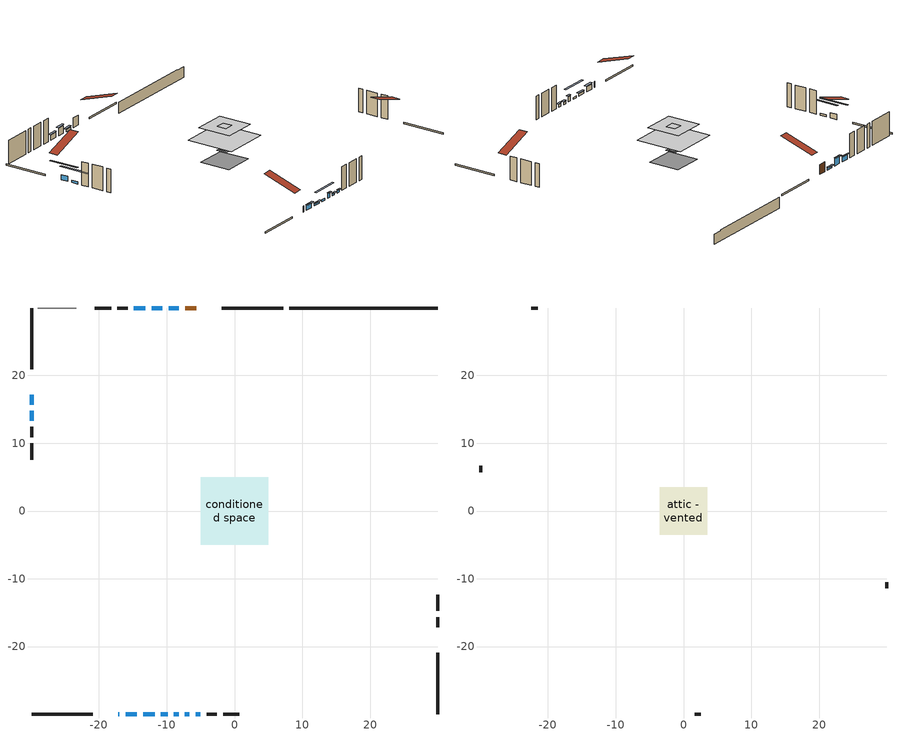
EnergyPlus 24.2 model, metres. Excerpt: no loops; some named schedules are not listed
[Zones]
conditioned space
 floor outside (Floor1 construction): -0.67,-0.67 -0.67,0.67 0.67,0.67 0.67,-0.67 z0.13
 floor outside (Floor2 construction): -1.05,-1.05 -1.05,1.05 1.05,1.05 1.05,-1.05 z0.13
 floor adiabatic (AdiabaticFloorConstruction): -4.97,-4.97 -4.97,4.97 4.97,4.97 4.97,-4.97 z2.57
 floor foundation (Slab1 construction): -3.29,-3.29 -3.29,3.29 3.29,3.29 3.29,-3.29 z-2.16
 wall outside (RimJoist1 construction): 7.17,29.95 -1.9,29.95 / -29.95,-29.95 -20.88,-29.95 / -29.95,29.95 -29.95,20.88 / 29.95,-29.95 29.95,-20.88 z0.13:0.43
 wall outside (AdiabaticWallConstruction 1): -5.63,29.95 -7.26,29.95 z0.13:2.16
 wall outside (AdiabaticWallConstruction): -17.15,-29.95 -17,-29.95 z0.13:1.35; -8.19,29.95 -9.72,29.95 / -13.47,-29.95 -11.79,-29.95 / -29.95,14.78 -29.95,13.33 z0.13:0.56; -16.07,-29.95 -14.39,-29.95 / -8.95,-29.95 -8.26,-29.95 / -13.17,29.95 -14.85,29.95 z0.13:1.15; -10.87,-29.95 -9.87,-29.95 z0.13:0.49; -10.64,29.95 -12.24,29.95 z0.13:1.71; -7.33,-29.95 -6.64,-29.95 z0.13:0.57; -5.72,-29.95 -5.03,-29.95 z0.13:0.69; -29.95,17.15 -29.95,15.7 z0.13:1.17
 wall outside (Wall1 construction): -15.78,29.95 -17.27,29.95 / -4.1,-29.95 -2.61,-29.95 / -29.95,12.4 -29.95,10.9 / 29.95,-17.15 29.95,-15.66 z0.13:5.01
 wall outside (Wall2 construction): -18.2,29.95 -20.61,29.95 / -1.68,-29.95 0.73,-29.95 / -29.95,9.97 -29.95,7.57 / 29.95,-14.73 29.95,-12.32 z0.13:5.01
 wall foundation (FoundationWall1 construction): 8.1,29.95,-2.16 8.1,29.95,0.13 27.76,29.95,0.13 27.76,29.95,-0.03 29.95,29.95,-0.03 29.95,29.95,-2.16
 wall adiabatic (Wall5 construction): -23.36,29.95 -29.02,29.95 z0.13:5.01
 window (WindowConstruction 10): -17.15,-29.95 -17,-29.95 z0.13:1.35
 window (WindowConstruction 7): -8.19,29.95 -9.72,29.95 z0.13:0.56
 window (WindowConstruction 8): -16.07,-29.95 -14.4,-29.95 z0.13:1.14
 window (WindowConstruction 9): -13.47,-29.95 -11.79,-29.95 z0.13:0.56
 window (WindowConstruction 11): -10.86,-29.95 -9.87,-29.95 z0.13:0.49
 window (WindowConstruction): -10.64,29.95 -12.24,29.95 z0.13:1.71
 window (WindowConstruction 1): -8.94,-29.95 -8.26,-29.95 z0.13:1.14
 window (WindowConstruction 2): -7.33,-29.95 -6.65,-29.95 z0.13:0.56
 window (WindowConstruction 3): -5.72,-29.95 -5.03,-29.95 z0.13:0.69
 window (WindowConstruction 4): -29.95,17.15 -29.95,15.7 z0.13:1.17
 window (WindowConstruction 5): -29.95,14.77 -29.95,13.33 z0.13:0.56
 window (WindowConstruction 6): -13.17,29.95 -14.85,29.95 z0.13:1.14
 door (Door): -5.63,29.95 -7.26,29.95 z0.13:2.16
 ceiling adiabatic (AdiabaticFloorConstruction): 4.97,-4.97 4.97,4.97 -4.97,4.97 -4.97,-4.97 z2.57
attic - vented
 floor to conditioned space (Floor3 construction Reversed): -1.01,-1.01 -1.01,1.01 1.01,1.01 1.01,-1.01 z5.01
 floor to conditioned space (Floor4 construction Reversed): -3.5,-3.5 -3.5,3.5 3.5,3.5 3.5,-3.5 z5.01
 wall outside (Wall3 construction): -21.54,29.95 -22.43,29.95 / 1.66,-29.95 2.55,-29.95 / -29.95,6.64 -29.95,5.75 / 29.95,-11.39 29.95,-10.5 z0.13:5.01
 roof outside (Roof1 construction): -4.7,29.95,5.01 -4.7,22.86,7.37 -2.83,22.86,7.37 -2.83,29.95,5.01; -18.08,-29.95,5.01 -18.08,-22.86,7.37 -19.95,-22.86,7.37 -19.95,-29.95,5.01; -29.95,18.08,5.01 -22.86,18.08,7.37 -22.86,19.95,7.37 -29.95,19.95,5.01; 29.95,-18.08,5.01 22.86,-18.08,7.37 22.86,-19.95,7.37 29.95,-19.95,5.01
shading: -9.89,29.95 -8.01,29.95 -8.01,30.36 -9.89,30.36 z0.74; -14.22,-29.95 -16.25,-29.95 -16.25,-30.36 -14.22,-30.36 z1.32; -11.61,-29.95 -13.65,-29.95 -13.65,-30.36 -11.61,-30.36 z0.74; -7.43,-29.95 -13.3,-29.95 -13.3,-30.36 -7.43,-30.36 z2.93; -12.42,29.95 -10.46,29.95 -10.46,30.36 -12.42,30.36 z1.89; -8.08,-29.95 -9.12,-29.95 -9.12,-30.36 -8.08,-30.36 z1.32; -6.47,-29.95 -7.51,-29.95 -7.51,-30.36 -6.47,-30.36 z0.74; -4.85,-29.95 -5.9,-29.95 -5.9,-30.36 -4.85,-30.36 z0.87; -29.95,13.26 -29.95,19.59 -30.36,19.59 -30.36,13.26 z3.61; -29.95,10.89 -29.95,17.22 -30.36,17.22 -30.36,10.89 z3; -15.03,29.95 -12.99,29.95 -12.99,30.36 -15.03,30.36 z1.32
[Building]
Building 1: Terrain=Suburbs
[Site:Location]
Calgary Intl AP_AB: Latitude {deg}=51.11; Longitude {deg}=-114.02; Time Zone {hr}=-7; Elevation {m}=1084; Keep Site Location Information=Yes
[Site:GroundTemperature:Shallow]
0.326196, -1.55603, -1.70677, -0.813554, 2.7722, 6.34125, 9.43543, 11.3955, 11.562, 9.96783, 6.95256, 3.49299
[Site:WaterMainsTemperature]
Calculation Method=Schedule; Temperature Schedule=mains temperature schedule
[Material] Roughness=Rough; Thermal Absorptance=0.9
Name | Thickness {m} | Conductivity {W/m-K} | Density {kg/m3} | Specific Heat {J/kg-K} | Solar Absorptance | Visible Absorptance
asphalt or fiberglass shingles | 0.00635 | 0.162714 | 1121.4 | 1465.45 | 0.4 | 0.4
ceiling loosefill ins | 0.169333 | 0.0480833 | 16.02 | 1046.75 | 0.7 | 0.7
ceiling stud and cavity | 0.1397 | 0.148571 | 65.682 | 1177.47 | 0.7 | 0.7
ceiling stud and cavity 1 | 0.1397 | 0.134698 | 65.682 | 1177.47 | 0.7 | 0.7
concrete 4.0 in. | 0.1016 | 1.803125 | 2242.8 | 837.4 | 0.7 | 0.7
concrete 8.0 in. | 0.2032 | 1.803125 | 2242.8 | 837.4 | 0.7 | 0.7
door material | 0.04445 | 0.053851 | 512.64 | 1214.23 | 0.7 | 0.7
exterior vertical ins | 0.00258813 | 0.029427 | 32.04 | 1214.23 | 0.7 | 0.7
floor covering | 0.0127 | 0.0433444 | 54.468 | 1339.84 | 0.6 | 0.6
floor rigid ins | 0.103632 | 0.029427 | 32.04 | 1214.23 | 0.7 | 0.7
floor rigid ins 1; wall rigid ins | 0.512978 | 0.029427 | 32.04 | 1214.23 | 0.7 | 0.7
floor stud and cavity | 0.1397 | 0.14824 | 92.3553 | 1139.71 | 0.7 | 0.7
floor stud and cavity 1 | 0.1397 | 0.144198 | 92.3553 | 1139.71 | 0.7 | 0.7
floor stud and cavity 2 | 0.1397 | 1.75129 | 37.0049 | 1207.88 | 0.7 | 0.7
furniture material conditioned space 1 | 0.1524 | 0.115458 | 640.8 | 1214.23 | 0.6 | 0.6
gypsum board | 0.0127 | 0.160291 | 801 | 837.4 | 0.6 | 0.6
gypsum board 1 | 0.0127 | 0.160291 | 801 | 837.4 | 0.7 | 0.7
osb sheathing 0.5 in. | 0.0127 | 0.115458 | 512.64 | 1214.23 | 0.7 | 0.7
osb sheathing 0.5 in. 1 | 0.0127 | 0.115458 | 512.64 | 1214.23 | 0.4 | 0.4
osb sheathing 0.75 in. | 0.01905 | 0.115458 | 512.64 | 1214.23 | 0.7 | 0.7
osb sheathing 2.0 in. | 0.0508 | 0.115458 | 512.64 | 1214.23 | 0.7 | 0.7
rim joist rigid ins | 0.051816 | 0.029427 | 32.04 | 1214.23 | 0.7 | 0.7
rim joist stud and cavity | 0.0508 | 0.172157 | 125.044 | 1163.47 | 0.6 | 0.6
wall stud and cavity | 0.1397 | 0.0941144 | 139.0536 | 1170.24 | 0.7 | 0.7
wall stud and cavity 1 | 0.1397 | 0.0931203 | 139.0536 | 1170.24 | 0.7 | 0.7
wall stud and cavity 2 | 0.0889 | 6.9971 | 50.32683 | 1063.81 | 0.6 | 0.6
wall stud and cavity 3 | 0.1397 | 0.0839964 | 139.0536 | 1170.24 | 0.7 | 0.7
wall stud and cavity 4 | 0.0889 | 0.380278 | 52.3479 | 1209.89 | 0.7 | 0.7
wall stud and cavity 5 | 0.0889 | 0.391764 | 83.0341 | 1211.67 | 0.7 | 0.7
wood siding | 0.0254 | 0.102417 | 544.68 | 1172.36 | 0.4 | 0.4
wood siding 1 | 0.00254 | 0.102417 | 544.68 | 1172.36 | 0.4 | 0.4
wood siding 2; wood siding 3; wood siding 4 | 0.0254 | 0.102417 | 544.68 | 1172.36 | 0.7 | 0.7
[WindowMaterial:SimpleGlazingSystem]
Name | U-Factor {W/m2-K} | Solar Heat Gain Coefficient
WindowMaterial | 1.86125 | 0.64
WindowMaterial 1 | 1.947554 | 0.58
WindowMaterial 10 | 2.291073 | 0.35
WindowMaterial 2 | 2.29845 | 0.35
WindowMaterial 3 | 2.257005 | 0.38
WindowMaterial 4 | 1.890774 | 0.62
WindowMaterial 5 | 2.19966 | 0.42
WindowMaterial 6 | 1.92882 | 0.59
WindowMaterial 7 | 2.279717 | 0.36
WindowMaterial 8 | 2.26439 | 0.37
WindowMaterial 9 | 3.13482 | 0.43
[Construction]
AdiabaticFloorConstruction: floor stud and cavity 2, floor rigid ins 1, osb sheathing 0.75 in., floor covering
AdiabaticWallConstruction: wood siding 3, wall rigid ins, wall stud and cavity 4, gypsum board
AdiabaticWallConstruction 1: wood siding 4, wall rigid ins, wall stud and cavity 4, gypsum board
Door: door material
Floor1 construction: floor stud and cavity, floor rigid ins, osb sheathing 0.75 in., floor covering
Floor2 construction: floor stud and cavity 1, floor rigid ins, osb sheathing 0.75 in., floor covering
Floor3 construction Reversed: gypsum board, ceiling stud and cavity, ceiling loosefill ins
Floor4 construction Reversed: gypsum board, ceiling stud and cavity 1, ceiling loosefill ins
FoundationWall1 construction: concrete 8.0 in., gypsum board 1
furniture construction conditioned space 1: furniture material conditioned space 1
PartitionWallConstruction: gypsum board, wall stud and cavity 5, gypsum board
RimJoist1 construction: wood siding 2, rim joist rigid ins, osb sheathing 2.0 in., rim joist stud and cavity
Roof1 construction: asphalt or fiberglass shingles
Slab1 construction: concrete 4.0 in.
Wall1 construction: wood siding, osb sheathing 0.5 in., wall stud and cavity, gypsum board
Wall2 construction: wood siding, osb sheathing 0.5 in., wall stud and cavity 1, gypsum board
Wall3 construction: wood siding 1, wall stud and cavity 2
Wall5 construction: osb sheathing 0.5 in. 1, wall stud and cavity 3, gypsum board
WindowConstruction: WindowMaterial
WindowConstruction 1: WindowMaterial 1
WindowConstruction 10: WindowMaterial 9
WindowConstruction 11: WindowMaterial 10
WindowConstruction 2: WindowMaterial 2
WindowConstruction 3: WindowMaterial 3
WindowConstruction 4: WindowMaterial 4
WindowConstruction 5: WindowMaterial 5
WindowConstruction 6; WindowConstruction 8: WindowMaterial 6
WindowConstruction 7: WindowMaterial 7
WindowConstruction 9: WindowMaterial 8
[Zone] Multiplier=1; Part of Total Floor Area=Yes
Name | Volume {m3}
attic - vented | 20.3646
conditioned space | 366.4
[Space]
Name | Zone | Volume {m3}
attic - vented 1 | attic - vented | 20.3646
conditioned space 1 | conditioned space | 366.4
[ZoneInfiltration:EffectiveLeakageArea]
infil attic - vented 1: Zone or Space=attic - vented 1; Schedule=Always On Discrete; Effective Air Leakage Area {cm2}=1818.86; Stack Coefficient=0.000503563; Wind Coefficient=1.51617e-05
[ZoneMixing]
whole house fan mix: Zone or Space=attic - vented; Schedule=Always On Continuous; Design Flow Rate Calculation Method=Flow/Zone; Design Flow Rate {m3/s}=0; Source Zone or Space=conditioned space
[SurfaceProperty:ExposedFoundationPerimeter]
Slab1: Exposed Perimeter Calculation Method=TotalExposedPerimeter; Total Exposed Perimeter {m}=21.854
[InternalMass] Zone or ZoneList=conditioned space; Space or SpaceList=conditioned space 1
Name | Construction | Surface Area {m2}
furniture mass conditioned space 1 | furniture construction conditioned space 1 | 59.2161
partition wall mass | PartitionWallConstruction | 148.04
[Lights]
interior lighting: Zone or ZoneList or Space or SpaceList=conditioned space 1; Schedule=interior lighting schedule; Design Level Calculation Method=LightingLevel; Lighting Level {W}=343.2; Return Air Fraction=0; Fraction Radiant=0.6; Fraction Visible=0.2; Fraction Replaceable=1
[People]
occupants: Zone or ZoneList or Space or SpaceList=conditioned space 1; Number of People Schedule=occupants schedule; Number of People Calculation Method=People; Number of People=3; Fraction Radiant=0.314171; Sensible Heat Fraction=0.56303; Activity Level Schedule=occupants activity schedule; Carbon Dioxide Generation Rate {m3/s-W}=0; Enable ASHRAE 55 Comfort Warnings=No; Mean Radiant Temperature Calculation Type=EnclosureAveraged
[ElectricEquipment] Zone or ZoneList or Space or SpaceList=conditioned space 1; Design Level Calculation Method=EquipmentLevel
Name | Schedule | Design Level {W} | Fraction Latent | Fraction Radiant | Fraction Lost
clothes dryer | clothes dryer schedule | 140.772 | 0.015 | 0.081 | 0.85
clothes washer | clothes washer schedule | 32.1985 | 0.03 | 0.162 | 0.7
cooking range | cooking range schedule | 208.969 | 0.08 | 0.432 | 0.2
dishwasher | dishwasher schedule | 66.8632 | 0.3 | 0.18 | 0.4
fridge | fridge schedule | 72.9452 | 0 | 0.6 | 0
mech vent house fan | mech vent house fan schedule | 0 | 0 | 0 | 1
mech vent house fan cfis | mech vent house fan cfis schedule | 0 | 0 | 0 | 0
misc plug loads | misc plug loads schedule | 494.7 | 0.045 | 0.513 | 0.1
whole house fan | Always On Discrete | 0 | 0 | 0 | 1
[OtherEquipment] Zone or ZoneList or Space or SpaceList=conditioned space 1; Design Level Calculation Method=EquipmentLevel
Name | Fuel Type | Schedule | Design Level {W} | Fraction Latent | Fraction Radiant | Fraction Lost
clothes dryer 1 | Electricity | clothes dryer schedule | 0 | 0.015 | 0.081 | 0.85
cooking range 1 | Electricity | cooking range schedule | 0 | 0.08 | 0.432 | 0.2
general water use latent | None | general water use schedule | 59.3978 | 1 | 0 | 0
general water use sensible | None | general water use schedule | -58.539 | 0 | 0.6 | 0
mech vent house fan latent load | None | Always On Discrete | 0 | 1 | 0 | 0
mech vent house fan sensible load | None | Always On Discrete | 0 | 0 | 0 | 0
water heater energy adjustment1 | NaturalGas | Always On Discrete | 0.01 | 0 | 0 | 1
[ZoneInfiltration:DesignFlowRate] Zone or ZoneList or Space or SpaceList=conditioned space 1; Schedule=Always On Discrete; Design Flow Rate Calculation Method=Flow/Zone; Design Flow Rate {m3/s}=0
infil flow; natural vent flow; whole house fan flow
[Foundation:Kiva]
Foundation Kiva 1: Initial Indoor Air Temperature {C}=18; Wall Height Above Grade {m}=0.129997; Wall Depth Below Slab {m}=0.2032; Custom Block Material Name 1=exterior vertical ins; Custom Block Depth 1 {m}=2.28999; Custom Block X Position 1 {m}=0.2159; Custom Block Z Position 1 {m}=0
[Foundation:Kiva:Settings]
Soil Conductivity {W/m-K}=0.849921; Soil Density {kg/m3}=1842.3; Soil Specific Heat {J/kg-K}=418.7; Ground Solar Absorptivity=0.9; Ground Thermal Absorptivity=0.9; Ground Surface Roughness {m}=0.03; Far-Field Width {m}=40; Deep-Ground Boundary Condition=ZeroFlux; Deep-Ground Depth {m}=40; Minimum Cell Dimension {m}=0.2; Maximum Cell Growth Coefficient=3; Simulation Timestep=Timestep
[Exterior:Lights]
exterior lighting: Schedule=exterior lighting schedule; Design Level {W}=75.6
[Schedule:Constant]
Name | Hourly Value
Always On Continuous; mech vent house fan schedule; mech vent house fan cfis schedule; Always On Discrete | 1
occupants activity schedule | 117.228
fridge schedule | 0
[Schedule:Week:Daily]
interior lighting schedule Week Rule - Jan1-Jan27: interior lighting schedule day, interior lighting schedule day, interior lighting schedule day, interior lighting schedule day, interior lighting schedule day, interior lighting schedule day, interior lighting schedule day, interior lighting schedule default day, interior lighting schedule default day, interior lighting schedule default day, interior lighting schedule default day, interior lighting schedule default day
interior lighting schedule Week Rule - Jan28-Feb3: interior lighting schedule day, interior lighting schedule day, interior lighting schedule day, interior lighting schedule day, interior lighting schedule day 1, interior lighting schedule day 1, interior lighting schedule day 1, interior lighting schedule default day, interior lighting schedule default day, interior lighting schedule default day, interior lighting schedule default day, interior lighting schedule default day
interior lighting schedule Week Rule - Feb4-Feb24: interior lighting schedule day 1, interior lighting schedule day 1, interior lighting schedule day 1, interior lighting schedule day 1, interior lighting schedule day 1, interior lighting schedule day 1, interior lighting schedule day 1, interior lighting schedule default day, interior lighting schedule default day, interior lighting schedule default day, interior lighting schedule default day, interior lighting schedule default day
interior lighting schedule Week Rule - Feb25-Mar3: interior lighting schedule day 1, interior lighting schedule day 1, interior lighting schedule day 1, interior lighting schedule day 1, interior lighting schedule day 2, interior lighting schedule day 2, interior lighting schedule day 2, interior lighting schedule default day, interior lighting schedule default day, interior lighting schedule default day, interior lighting schedule default day, interior lighting schedule default day
interior lighting schedule Week Rule - Mar4-Mar31: interior lighting schedule day 2, interior lighting schedule day 2, interior lighting schedule day 2, interior lighting schedule day 2, interior lighting schedule day 2, interior lighting schedule day 2, interior lighting schedule day 2, interior lighting schedule default day, interior lighting schedule default day, interior lighting schedule default day, interior lighting schedule default day, interior lighting schedule default day
interior lighting schedule Week Rule - Apr1-Apr28: interior lighting schedule day 3, interior lighting schedule day 3, interior lighting schedule day 3, interior lighting schedule day 3, interior lighting schedule day 3, interior lighting schedule day 3, interior lighting schedule day 3, interior lighting schedule default day, interior lighting schedule default day, interior lighting schedule default day, interior lighting schedule default day, interior lighting schedule default day
interior lighting schedule Week Rule - Apr29-May5: interior lighting schedule day 3, interior lighting schedule day 3, interior lighting schedule day 4, interior lighting schedule day 4, interior lighting schedule day 4, interior lighting schedule day 4, interior lighting schedule day 4, interior lighting schedule default day, interior lighting schedule default day, interior lighting schedule default day, interior lighting schedule default day, interior lighting schedule default day
interior lighting schedule Week Rule - May6-May26: interior lighting schedule day 4, interior lighting schedule day 4, interior lighting schedule day 4, interior lighting schedule day 4, interior lighting schedule day 4, interior lighting schedule day 4, interior lighting schedule day 4, interior lighting schedule default day, interior lighting schedule default day, interior lighting schedule default day, interior lighting schedule default day, interior lighting schedule default day
interior lighting schedule Week Rule - May27-Jun2: interior lighting schedule day 4, interior lighting schedule day 4, interior lighting schedule day 4, interior lighting schedule day 4, interior lighting schedule day 4, interior lighting schedule day 5, interior lighting schedule day 5, interior lighting schedule default day, interior lighting schedule default day, interior lighting schedule default day, interior lighting schedule default day, interior lighting schedule default day
interior lighting schedule Week Rule - Jun3-Jun30: interior lighting schedule day 5, interior lighting schedule day 5, interior lighting schedule day 5, interior lighting schedule day 5, interior lighting schedule day 5, interior lighting schedule day 5, interior lighting schedule day 5, interior lighting schedule default day, interior lighting schedule default day, interior lighting schedule default day, interior lighting schedule default day, interior lighting schedule default day
interior lighting schedule Week Rule - Jul1-Jul28: interior lighting schedule day 6, interior lighting schedule day 6, interior lighting schedule day 6, interior lighting schedule day 6, interior lighting schedule day 6, interior lighting schedule day 6, interior lighting schedule day 6, interior lighting schedule default day, interior lighting schedule default day, interior lighting schedule default day, interior lighting schedule default day, interior lighting schedule default day
interior lighting schedule Week Rule - Jul29-Aug4: interior lighting schedule day 6, interior lighting schedule day 6, interior lighting schedule day 6, interior lighting schedule day 7, interior lighting schedule day 7, interior lighting schedule day 7, interior lighting schedule day 7, interior lighting schedule default day, interior lighting schedule default day, interior lighting schedule default day, interior lighting schedule default day, interior lighting schedule default day
interior lighting schedule Week Rule - Aug5-Aug25: interior lighting schedule day 7, interior lighting schedule day 7, interior lighting schedule day 7, interior lighting schedule day 7, interior lighting schedule day 7, interior lighting schedule day 7, interior lighting schedule day 7, interior lighting schedule default day, interior lighting schedule default day, interior lighting schedule default day, interior lighting schedule default day, interior lighting schedule default day
interior lighting schedule Week Rule - Aug26-Sep1: interior lighting schedule day 7, interior lighting schedule day 7, interior lighting schedule day 7, interior lighting schedule day 7, interior lighting schedule day 7, interior lighting schedule day 7, interior lighting schedule day 8, interior lighting schedule default day, interior lighting schedule default day, interior lighting schedule default day, interior lighting schedule default day, interior lighting schedule default day
interior lighting schedule Week Rule - Sep2-Sep29: interior lighting schedule day 8, interior lighting schedule day 8, interior lighting schedule day 8, interior lighting schedule day 8, interior lighting schedule day 8, interior lighting schedule day 8, interior lighting schedule day 8, interior lighting schedule default day, interior lighting schedule default day, interior lighting schedule default day, interior lighting schedule default day, interior lighting schedule default day
interior lighting schedule Week Rule - Sep30-Oct6: interior lighting schedule day 8, interior lighting schedule day 9, interior lighting schedule day 9, interior lighting schedule day 9, interior lighting schedule day 9, interior lighting schedule day 9, interior lighting schedule day 9, interior lighting schedule default day, interior lighting schedule default day, interior lighting schedule default day, interior lighting schedule default day, interior lighting schedule default day
interior lighting schedule Week Rule - Oct7-Oct27: interior lighting schedule day 9, interior lighting schedule day 9, interior lighting schedule day 9, interior lighting schedule day 9, interior lighting schedule day 9, interior lighting schedule day 9, interior lighting schedule day 9, interior lighting schedule default day, interior lighting schedule default day, interior lighting schedule default day, interior lighting schedule default day, interior lighting schedule default day
interior lighting schedule Week Rule - Oct28-Nov3: interior lighting schedule day 9, interior lighting schedule day 9, interior lighting schedule day 9, interior lighting schedule day 9, interior lighting schedule day 10, interior lighting schedule day 10, interior lighting schedule day 10, interior lighting schedule default day, interior lighting schedule default day, interior lighting schedule default day, interior lighting schedule default day, interior lighting schedule default day
interior lighting schedule Week Rule - Nov4-Nov24: interior lighting schedule day 10, interior lighting schedule day 10, interior lighting schedule day 10, interior lighting schedule day 10, interior lighting schedule day 10, interior lighting schedule day 10, interior lighting schedule day 10, interior lighting schedule default day, interior lighting schedule default day, interior lighting schedule default day, interior lighting schedule default day, interior lighting schedule default day
interior lighting schedule Week Rule - Nov25-Dec1: interior lighting schedule day 10, interior lighting schedule day 10, interior lighting schedule day 10, interior lighting schedule day 10, interior lighting schedule day 10, interior lighting schedule day 10, interior lighting schedule day 11, interior lighting schedule default day, interior lighting schedule default day, interior lighting schedule default day, interior lighting schedule default day, interior lighting schedule default day
interior lighting schedule Week Rule - Dec2-Dec31: interior lighting schedule day 11, interior lighting schedule day 11, interior lighting schedule day 11, interior lighting schedule day 11, interior lighting schedule day 11, interior lighting schedule day 11, interior lighting schedule day 11, interior lighting schedule default day, interior lighting schedule default day, interior lighting schedule default day, interior lighting schedule default day, interior lighting schedule default day
occupants schedule Week Rule - Jan1-Dec31: occupants schedule day, occupants schedule day, occupants schedule day, occupants schedule day, occupants schedule day, occupants schedule day, occupants schedule day, occupants schedule default day, occupants schedule default day, occupants schedule default day, occupants schedule default day, occupants schedule default day
clothes dryer schedule Week Rule - Jan1-Dec31: clothes dryer schedule day, clothes dryer schedule day, clothes dryer schedule day, clothes dryer schedule day, clothes dryer schedule day, clothes dryer schedule day, clothes dryer schedule day, clothes dryer schedule default day, clothes dryer schedule default day, clothes dryer schedule default day, clothes dryer schedule default day, clothes dryer schedule default day
clothes washer schedule Week Rule - Jan1-Dec31: clothes washer schedule day, clothes washer schedule day, clothes washer schedule day, clothes washer schedule day, clothes washer schedule day, clothes washer schedule day, clothes washer schedule day, clothes washer schedule default day, clothes washer schedule default day, clothes washer schedule default day, clothes washer schedule default day, clothes washer schedule default day
cooking range schedule Week Rule - Jan1-Dec31: cooking range schedule day, cooking range schedule day, cooking range schedule day, cooking range schedule day, cooking range schedule day, cooking range schedule day, cooking range schedule day, cooking range schedule default day, cooking range schedule default day, cooking range schedule default day, cooking range schedule default day, cooking range schedule default day
dishwasher schedule Week Rule - Jan1-Dec31: dishwasher schedule day, dishwasher schedule day, dishwasher schedule day, dishwasher schedule day, dishwasher schedule day, dishwasher schedule day, dishwasher schedule day, dishwasher schedule default day, dishwasher schedule default day, dishwasher schedule default day, dishwasher schedule default day, dishwasher schedule default day
misc plug loads schedule Week Rule - Jan1-Dec31: misc plug loads schedule day, misc plug loads schedule day, misc plug loads schedule day, misc plug loads schedule day, misc plug loads schedule day, misc plug loads schedule day, misc plug loads schedule day, misc plug loads schedule default day, misc plug loads schedule default day, misc plug loads schedule default day, misc plug loads schedule default day, misc plug loads schedule default day
general water use schedule Week Rule - Jan1-Dec31: general water use schedule day, general water use schedule day, general water use schedule day, general water use schedule day, general water use schedule day, general water use schedule day, general water use schedule day, general water use schedule default day, general water use schedule default day, general water use schedule default day, general water use schedule default day, general water use schedule default day
exterior lighting schedule Week Rule - Jan1-Jan27: exterior lighting schedule day, exterior lighting schedule day, exterior lighting schedule day, exterior lighting schedule day, exterior lighting schedule day, exterior lighting schedule day, exterior lighting schedule day, exterior lighting schedule default day, exterior lighting schedule default day, exterior lighting schedule default day, exterior lighting schedule default day, exterior lighting schedule default day
exterior lighting schedule Week Rule - Jan28-Feb3: exterior lighting schedule day, exterior lighting schedule day, exterior lighting schedule day, exterior lighting schedule day, exterior lighting schedule day 1, exterior lighting schedule day 1, exterior lighting schedule day 1, exterior lighting schedule default day, exterior lighting schedule default day, exterior lighting schedule default day, exterior lighting schedule default day, exterior lighting schedule default day
exterior lighting schedule Week Rule - Feb4-Feb24: exterior lighting schedule day 1, exterior lighting schedule day 1, exterior lighting schedule day 1, exterior lighting schedule day 1, exterior lighting schedule day 1, exterior lighting schedule day 1, exterior lighting schedule day 1, exterior lighting schedule default day, exterior lighting schedule default day, exterior lighting schedule default day, exterior lighting schedule default day, exterior lighting schedule default day
exterior lighting schedule Week Rule - Feb25-Mar3: exterior lighting schedule day 1, exterior lighting schedule day 1, exterior lighting schedule day 1, exterior lighting schedule day 1, exterior lighting schedule day 2, exterior lighting schedule day 2, exterior lighting schedule day 2, exterior lighting schedule default day, exterior lighting schedule default day, exterior lighting schedule default day, exterior lighting schedule default day, exterior lighting schedule default day
exterior lighting schedule Week Rule - Mar4-Mar31: exterior lighting schedule day 2, exterior lighting schedule day 2, exterior lighting schedule day 2, exterior lighting schedule day 2, exterior lighting schedule day 2, exterior lighting schedule day 2, exterior lighting schedule day 2, exterior lighting schedule default day, exterior lighting schedule default day, exterior lighting schedule default day, exterior lighting schedule default day, exterior lighting schedule default day
exterior lighting schedule Week Rule - Apr1-Apr28: exterior lighting schedule day 3, exterior lighting schedule day 3, exterior lighting schedule day 3, exterior lighting schedule day 3, exterior lighting schedule day 3, exterior lighting schedule day 3, exterior lighting schedule day 3, exterior lighting schedule default day, exterior lighting schedule default day, exterior lighting schedule default day, exterior lighting schedule default day, exterior lighting schedule default day
exterior lighting schedule Week Rule - Apr29-May5: exterior lighting schedule day 3, exterior lighting schedule day 3, exterior lighting schedule day 4, exterior lighting schedule day 4, exterior lighting schedule day 4, exterior lighting schedule day 4, exterior lighting schedule day 4, exterior lighting schedule default day, exterior lighting schedule default day, exterior lighting schedule default day, exterior lighting schedule default day, exterior lighting schedule default day
exterior lighting schedule Week Rule - May6-May26: exterior lighting schedule day 4, exterior lighting schedule day 4, exterior lighting schedule day 4, exterior lighting schedule day 4, exterior lighting schedule day 4, exterior lighting schedule day 4, exterior lighting schedule day 4, exterior lighting schedule default day, exterior lighting schedule default day, exterior lighting schedule default day, exterior lighting schedule default day, exterior lighting schedule default day
exterior lighting schedule Week Rule - May27-Jun2: exterior lighting schedule day 4, exterior lighting schedule day 4, exterior lighting schedule day 4, exterior lighting schedule day 4, exterior lighting schedule day 4, exterior lighting schedule day 5, exterior lighting schedule day 5, exterior lighting schedule default day, exterior lighting schedule default day, exterior lighting schedule default day, exterior lighting schedule default day, exterior lighting schedule default day
exterior lighting schedule Week Rule - Jun3-Jun30: exterior lighting schedule day 5, exterior lighting schedule day 5, exterior lighting schedule day 5, exterior lighting schedule day 5, exterior lighting schedule day 5, exterior lighting schedule day 5, exterior lighting schedule day 5, exterior lighting schedule default day, exterior lighting schedule default day, exterior lighting schedule default day, exterior lighting schedule default day, exterior lighting schedule default day
exterior lighting schedule Week Rule - Jul1-Jul28: exterior lighting schedule day 6, exterior lighting schedule day 6, exterior lighting schedule day 6, exterior lighting schedule day 6, exterior lighting schedule day 6, exterior lighting schedule day 6, exterior lighting schedule day 6, exterior lighting schedule default day, exterior lighting schedule default day, exterior lighting schedule default day, exterior lighting schedule default day, exterior lighting schedule default day
exterior lighting schedule Week Rule - Jul29-Aug4: exterior lighting schedule day 6, exterior lighting schedule day 6, exterior lighting schedule day 6, exterior lighting schedule day 7, exterior lighting schedule day 7, exterior lighting schedule day 7, exterior lighting schedule day 7, exterior lighting schedule default day, exterior lighting schedule default day, exterior lighting schedule default day, exterior lighting schedule default day, exterior lighting schedule default day
exterior lighting schedule Week Rule - Aug5-Aug25: exterior lighting schedule day 7, exterior lighting schedule day 7, exterior lighting schedule day 7, exterior lighting schedule day 7, exterior lighting schedule day 7, exterior lighting schedule day 7, exterior lighting schedule day 7, exterior lighting schedule default day, exterior lighting schedule default day, exterior lighting schedule default day, exterior lighting schedule default day, exterior lighting schedule default day
exterior lighting schedule Week Rule - Aug26-Sep1: exterior lighting schedule day 7, exterior lighting schedule day 7, exterior lighting schedule day 7, exterior lighting schedule day 7, exterior lighting schedule day 7, exterior lighting schedule day 7, exterior lighting schedule day 8, exterior lighting schedule default day, exterior lighting schedule default day, exterior lighting schedule default day, exterior lighting schedule default day, exterior lighting schedule default day
exterior lighting schedule Week Rule - Sep2-Sep29: exterior lighting schedule day 8, exterior lighting schedule day 8, exterior lighting schedule day 8, exterior lighting schedule day 8, exterior lighting schedule day 8, exterior lighting schedule day 8, exterior lighting schedule day 8, exterior lighting schedule default day, exterior lighting schedule default day, exterior lighting schedule default day, exterior lighting schedule default day, exterior lighting schedule default day
exterior lighting schedule Week Rule - Sep30-Oct6: exterior lighting schedule day 8, exterior lighting schedule day 9, exterior lighting schedule day 9, exterior lighting schedule day 9, exterior lighting schedule day 9, exterior lighting schedule day 9, exterior lighting schedule day 9, exterior lighting schedule default day, exterior lighting schedule default day, exterior lighting schedule default day, exterior lighting schedule default day, exterior lighting schedule default day
[Schedule:Year]
interior lighting schedule: interior lighting schedule Week Rule - Jan1-Jan27, 1, 1, 1, 27, interior lighting schedule Week Rule - Jan28-Feb3, 1, 28, 2, 3, interior lighting schedule Week Rule - Feb4-Feb24, 2, 4, 2, 24, interior lighting schedule Week Rule - Feb25-Mar3, 2, 25, 3, 3, interior lighting schedule Week Rule - Mar4-Mar31, 3, 4, 3, 31, interior lighting schedule Week Rule - Apr1-Apr28, 4, 1, 4, 28, interior lighting schedule Week Rule - Apr29-May5, 4, 29, 5, 5, interior lighting schedule Week Rule - May6-May26, 5, 6, 5, 26, interior lighting schedule Week Rule - May27-Jun2, 5, 27, 6, 2, interior lighting schedule Week Rule - Jun3-Jun30, 6, 3, 6, 30, interior lighting schedule Week Rule - Jul1-Jul28, 7, 1, 7, 28, interior lighting schedule Week Rule - Jul29-Aug4, 7, 29, 8, 4, interior lighting schedule Week Rule - Aug5-Aug25, 8, 5, 8, 25, interior lighting schedule Week Rule - Aug26-Sep1, 8, 26, 9, 1, interior lighting schedule Week Rule - Sep2-Sep29, 9, 2, 9, 29, interior lighting schedule Week Rule - Sep30-Oct6, 9, 30, 10, 6, interior lighting schedule Week Rule - Oct7-Oct27, 10, 7, 10, 27, interior lighting schedule Week Rule - Oct28-Nov3, 10, 28, 11, 3, interior lighting schedule Week Rule - Nov4-Nov24, 11, 4, 11, 24, interior lighting schedule Week Rule - Nov25-Dec1, 11, 25, 12, 1, interior lighting schedule Week Rule - Dec2-Dec31, 12, 2, 12, 31
occupants schedule: occupants schedule Week Rule - Jan1-Dec31, 1, 1, 12, 31
clothes dryer schedule: clothes dryer schedule Week Rule - Jan1-Dec31, 1, 1, 12, 31
clothes washer schedule: clothes washer schedule Week Rule - Jan1-Dec31, 1, 1, 12, 31
cooking range schedule: cooking range schedule Week Rule - Jan1-Dec31, 1, 1, 12, 31
dishwasher schedule: dishwasher schedule Week Rule - Jan1-Dec31, 1, 1, 12, 31
misc plug loads schedule: misc plug loads schedule Week Rule - Jan1-Dec31, 1, 1, 12, 31
general water use schedule: general water use schedule Week Rule - Jan1-Dec31, 1, 1, 12, 31
exterior lighting schedule: exterior lighting schedule Week Rule - Jan1-Jan27, 1, 1, 1, 27, exterior lighting schedule Week Rule - Jan28-Feb3, 1, 28, 2, 3, exterior lighting schedule Week Rule - Feb4-Feb24, 2, 4, 2, 24, exterior lighting schedule Week Rule - Feb25-Mar3, 2, 25, 3, 3, exterior lighting schedule Week Rule - Mar4-Mar31, 3, 4, 3, 31, exterior lighting schedule Week Rule - Apr1-Apr28, 4, 1, 4, 28, exterior lighting schedule Week Rule - Apr29-May5, 4, 29, 5, 5, exterior lighting schedule Week Rule - May6-May26, 5, 6, 5, 26, exterior lighting schedule Week Rule - May27-Jun2, 5, 27, 6, 2, exterior lighting schedule Week Rule - Jun3-Jun30, 6, 3, 6, 30, exterior lighting schedule Week Rule - Jul1-Jul28, 7, 1, 7, 28, exterior lighting schedule Week Rule - Jul29-Aug4, 7, 29, 8, 4, exterior lighting schedule Week Rule - Aug5-Aug25, 8, 5, 8, 25, exterior lighting schedule Week Rule - Aug26-Sep1, 8, 26, 9, 1, exterior lighting schedule Week Rule - Sep2-Sep29, 9, 2, 9, 29, exterior lighting schedule Week Rule - Sep30-Oct6, 9, 30, 10, 6, exterior lighting schedule Week Rule - Oct7-Oct27, 10, 7, 10, 27, exterior lighting schedule Week Rule - Oct28-Nov3, 10, 28, 11, 3, exterior lighting schedule Week Rule - Nov4-Nov24, 11, 4, 11, 24, exterior lighting schedule Week Rule - Nov25-Dec1, 11, 25, 12, 1, exterior lighting schedule Week Rule - Dec2-Dec31, 12, 2, 12, 31
[Schedule:Compact]
mains temperature schedule: Through: 01/01, For: AllDays, Until: 24:00, 5.30611, Through: 01/02, For: AllDays, Until: 24:00, 5.24556, Through: 01/03, For: AllDays, Until: 24:00, 5.18611, Through: 01/04, For: AllDays, Until: 24:00, 5.12778, Through: 01/05, For: AllDays, Until: 24:00, 5.07, Through: 01/06, For: AllDays, Until: 24:00, 5.01278, Through: 01/07, For: AllDays, Until: 24:00, 4.95722, Through: 01/08, For: AllDays, Until: 24:00, 4.90222, Through: 01/09, For: AllDays, Until: 24:00, 4.84778, Through: 01/10, For: AllDays, Until: 24:00, 4.795, Through: 01/11, For: AllDays, Until: 24:00, 4.74278, Through: 01/12, For: AllDays, Until: 24:00, 4.69167, Through: 01/13, For: AllDays, Until: 24:00, 4.64111, Through: 01/14, For: AllDays, Until: 24:00, 4.59222, Through: 01/15, For: AllDays, Until: 24:00, 4.54389, Through: 01/16, For: AllDays, Until: 24:00, 4.49722, Through: 01/17, For: AllDays, Until: 24:00, 4.45111, Through: 01/18, For: AllDays, Until: 24:00, 4.40611, Through: 01/19, For: AllDays, Until: 24:00, 4.36222, Through: 01/20, For: AllDays, Until: 24:00, 4.32, Through: 01/21, For: AllDays, Until: 24:00, 4.27833, Through: 01/22, For: AllDays, Until: 24:00, 4.23778, Through: 01/23, For: AllDays, Until: 24:00, 4.19833, Through: 01/24, For: AllDays, Until: 24:00, 4.16056, Through: 01/25, For: AllDays, Until: 24:00, 4.12333, Through: 01/26, For: AllDays, Until: 24:00, 4.08778, Through: 01/27, For: AllDays, Until: 24:00, 4.05278, Through: 01/28, For: AllDays, Until: 24:00, 4.01944, Through: 01/29, For: AllDays, Until: 24:00, 3.98722, Through: 01/30, For: AllDays, Until: 24:00, 3.95611, Through: 01/31, For: AllDays, Until: 24:00, 3.92667, Through: 02/01, For: AllDays, Until: 24:00, 3.89778, Through: 02/02, For: AllDays, Until: 24:00, 3.87056, Through: 02/03, For: AllDays, Until: 24:00, 3.84444, Through: 02/04, For: AllDays, Until: 24:00, 3.82, Through: 02/05, For: AllDays, Until: 24:00, 3.79611, Through: 02/06, For: AllDays, Until: 24:00, 3.77389, Through: 02/07, For: AllDays, Until: 24:00, 3.75333, Through: 02/08, For: AllDays, Until: 24:00, 3.73333, Through: 02/09, For: AllDays, Until: 24:00, 3.715, Through: 02/10, For: AllDays, Until: 24:00, 3.69778, Through: 02/11, For: AllDays, Until: 24:00, 3.68222, Through: 02/12, For: AllDays, Until: 24:00, 3.66778, Through: 02/13, For: AllDays, Until: 24:00, 3.65444, Through: 02/14, For: AllDays, Until: 24:00, 3.64278, Through: 02/15, For: AllDays, Until: 24:00, 3.63222, Through: 02/16, For: AllDays, Until: 24:00, 3.62278, Through: 02/17, For: AllDays, Until: 24:00, 3.615, Through: 02/18, For: AllDays, Until: 24:00, 3.60833, Through: 02/19, For: AllDays, Until: 24:00, 3.60333, Through: 02/20, For: AllDays, Until: 24:00, 3.59944, Through: 02/21, For: AllDays, Until: 24:00, 3.59667, Through: 02/22, For: AllDays, Until: 24:00, 3.59556, Through: 02/23, For: AllDays, Until: 24:00, 3.59556, Through: 02/24, For: AllDays, Until: 24:00, 3.59722, Through: 02/25, For: AllDays, Until: 24:00, 3.6, Through: 02/26, For: AllDays, Until: 24:00, 3.60389, Through: 02/27, For: AllDays, Until: 24:00, 3.60944, Through: 02/28, For: AllDays, Until: 24:00, 3.61611, Through: 03/01, For: AllDays, Until: 24:00, 3.62444, Through: 03/02, For: AllDays, Until: 24:00, 3.63333, Through: 03/03, For: AllDays, Until: 24:00, 3.64444, Through: 03/04, For: AllDays, Until: 24:00, 3.65611, Through: 03/05, For: AllDays, Until: 24:00, 3.67, Through: 03/06, For: AllDays, Until: 24:00, 3.68444, Through: 03/07, For: AllDays, Until: 24:00, 3.70056, Through: 03/08, For: AllDays, Until: 24:00, 3.71778, Through: 03/09, For: AllDays, Until: 24:00, 3.73611, Through: 03/10, For: AllDays, Until: 24:00, 3.75611, Through: 03/11, For: AllDays, Until: 24:00, 3.77722, Through: 03/12, For: AllDays, Until: 24:00, 3.79944, Through: 03/13, For: AllDays, Until: 24:00, 3.82333, Through: 03/14, For: AllDays, Until: 24:00, 3.84833, Through: 03/15, For: AllDays, Until: 24:00, 3.87444, Through: 03/16, For: AllDays, Until: 24:00, 3.90222, Through: 03/17, For: AllDays, Until: 24:00, 3.93056, Through: 03/18, For: AllDays, Until: 24:00, 3.96056, Through: 03/19, For: AllDays, Until: 24:00, 3.99167, Through: 03/20, For: AllDays, Until: 24:00, 4.02444, Through: 03/21, For: AllDays, Until: 24:00, 4.05778, Through: 03/22, For: AllDays, Until: 24:00, 4.09278, Through: 03/23, For: AllDays, Until: 24:00, 4.12833, Through: 03/24, For: AllDays, Until: 24:00, 4.16556, Through: 03/25, For: AllDays, Until: 24:00, 4.20389, Through: 03/26, For: AllDays, Until: 24:00, 4.24333, Through: 03/27, For: AllDays, Until: 24:00, 4.28389, Through: 03/28, For: AllDays, Until: 24:00, 4.32611, Through: 03/29, For: AllDays, Until: 24:00, 4.36889, Through: 03/30, For: AllDays, Until: 24:00, 4.41278, Through: 03/31, For: AllDays, Until: 24:00, 4.45778, Through: 04/01, For: AllDays, Until: 24:00, 4.50389, Through: 04/02, For: AllDays, Until: 24:00, 4.55111, Through: 04/03, For: AllDays, Until: 24:00, 4.59944, Through: 04/04, For: AllDays, Until: 24:00, 4.64833, Through: 04/05, For: AllDays, Until: 24:00, 4.69889, Through: 04/06, For: AllDays, Until: 24:00, 4.75, Through: 04/07, For: AllDays, Until: 24:00, 4.80222, Through: 04/08, For: AllDays, Until: 24:00, 4.85556, Through: 04/09, For: AllDays, Until: 24:00, 4.91, Through: 04/10, For: AllDays, Until: 24:00, 4.965, Through: 04/11, For: AllDays, Until: 24:00, 5.02111, Through: 04/12, For: AllDays, Until: 24:00, 5.07833, Through: 04/13, For: AllDays, Until: 24:00, 5.13611, Through: 04/14, For: AllDays, Until: 24:00, 5.195, Through: 04/15, For: AllDays, Until: 24:00, 5.25444, Through: 04/16, For: AllDays, Until: 24:00, 5.315, Through: 04/17, For: AllDays, Until: 24:00, 5.37611, Through: 04/18, For: AllDays, Until: 24:00, 5.43833, Through: 04/19, For: AllDays, Until: 24:00, 5.50111, Through: 04/20, For: AllDays, Until: 24:00, 5.565, Through: 04/21, For: AllDays, Until: 24:00, 5.62944, Through: 04/22, For: AllDays, Until: 24:00, 5.69444, Through: 04/23, For: AllDays, Until: 24:00, 5.76, Through: 04/24, For: AllDays, Until: 24:00, 5.82667, Through: 04/25, For: AllDays, Until: 24:00, 5.89389, Through: 04/26, For: AllDays, Until: 24:00, 5.96167, Through: 04/27, For: AllDays, Until: 24:00, 6.03056, Through: 04/28, For: AllDays, Until: 24:00, 6.09944, Through: 04/29, For: AllDays, Until: 24:00, 6.16944, Through: 04/30, For: AllDays, Until: 24:00, 6.23944, Through: 05/01, For: AllDays, Until: 24:00, 6.31056, Through: 05/02, For: AllDays, Until: 24:00, 6.38167, Through: 05/03, For: AllDays, Until: 24:00, 6.45333, Through: 05/04, For: AllDays, Until: 24:00, 6.52611, Through: 05/05, For: AllDays, Until: 24:00, 6.59889, Through: 05/06, For: AllDays, Until: 24:00, 6.67167, Through: 05/07, For: AllDays, Until: 24:00, 6.74556, Through: 05/08, For: AllDays, Until: 24:00, 6.81944, Through: 05/09, For: AllDays, Until: 24:00, 6.89389, Through: 05/10, For: AllDays, Until: 24:00, 6.96889, Through: 05/11, For: AllDays, Until: 24:00, 7.04389, Through: 05/12, For: AllDays, Until: 24:00, 7.11944, Through: 05/13, For: AllDays, Until: 24:00, 7.195, Through: 05/14, For: AllDays, Until: 24:00, 7.27111, Through: 05/15, For: AllDays, Until: 24:00, 7.34722, Through: 05/16, For: AllDays, Until: 24:00, 7.42389, Through: 05/17, For: AllDays, Until: 24:00, 7.50056, Through: 05/18, For: AllDays, Until: 24:00, 7.57722, Through: 05/19, For: AllDays, Until: 24:00, 7.65444, Through: 05/20, For: AllDays, Until: 24:00, 7.73167, Through: 05/21, For: AllDays, Until: 24:00, 7.80889, Through: 05/22, For: AllDays, Until: 24:00, 7.88611, Through: 05/23, For: AllDays, Until: 24:00, 7.96333, Through: 05/24, For: AllDays, Until: 24:00, 8.04111, Through: 05/25, For: AllDays, Until: 24:00, 8.11833, Through: 05/26, For: AllDays, Until: 24:00, 8.19611, Through: 05/27, For: AllDays, Until: 24:00, 8.27333, Through: 05/28, For: AllDays, Until: 24:00, 8.35056, Through: 05/29, For: AllDays, Until: 24:00, 8.42778, Through: 05/30, For: AllDays, Until: 24:00, 8.505, Through: 05/31, For: AllDays, Until: 24:00, 8.58222, Through: 06/01, For: AllDays, Until: 24:00, 8.65889, Through: 06/02, For: AllDays, Until: 24:00, 8.73556, Through: 06/03, For: AllDays, Until: 24:00, 8.81222, Through: 06/04, For: AllDays, Until: 24:00, 8.88889, Through: 06/05, For: AllDays, Until: 24:00, 8.965, Through: 06/06, For: AllDays, Until: 24:00, 9.04056, Through: 06/07, For: AllDays, Until: 24:00, 9.11611, Through: 06/08, For: AllDays, Until: 24:00, 9.19167, Through: 06/09, For: AllDays, Until: 24:00, 9.26667, Through: 06/10, For: AllDays, Until: 24:00, 9.34111, Through: 06/11, For: AllDays, Until: 24:00, 9.41556, Through: 06/12, For: AllDays, Until: 24:00, 9.48889, Through: 06/13, For: AllDays, Until: 24:00, 9.56278, Through: 06/14, For: AllDays, Until: 24:00, 9.63556, Through: 06/15, For: AllDays, Until: 24:00, 9.70833, Through: 06/16, For: AllDays, Until: 24:00, 9.78, Through: 06/17, For: AllDays, Until: 24:00, 9.85167, Through: 06/18, For: AllDays, Until: 24:00, 9.92278, Through: 06/19, For: AllDays, Until: 24:00, 9.99333, Through: 06/20, For: AllDays, Until: 24:00, 10.0633, Through: 06/21, For: AllDays, Until: 24:00, 10.1328, Through: 06/22, For: AllDays, Until: 24:00, 10.2011, Through: 06/23, For: AllDays, Until: 24:00, 10.2694, Through: 06/24, For: AllDays, Until: 24:00, 10.3367, Through: 06/25, For: AllDays, Until: 24:00, 10.4039, Through: 06/26, For: AllDays, Until: 24:00, 10.47, Through: 06/27, For: AllDays, Until: 24:00, 10.5356, Through: 06/28, For: AllDays, Until: 24:00, 10.6, Through: 06/29, For: AllDays, Until: 24:00, 10.6639, Through: 06/30, For: AllDays, Until: 24:00, 10.7272, Through: 07/01, For: AllDays, Until: 24:00, 10.7894, Through: 07/02, For: AllDays, Until: 24:00, 10.8511, Through: 07/03, For: AllDays, Until: 24:00, 10.9122, Through: 07/04, For: AllDays, Until: 24:00, 10.9722, Through: 07/05, For: AllDays, Until: 24:00, 11.0311, Through: 07/06, For: AllDays, Until: 24:00, 11.0894, Through: 07/07, For: AllDays, Until: 24:00, 11.1467, Through: 07/08, For: AllDays, Until: 24:00, 11.2033, Through: 07/09, For: AllDays, Until: 24:00, 11.2589, Through: 07/10, For: AllDays, Until: 24:00, 11.3133, Through: 07/11, For: AllDays, Until: 24:00, 11.3672, Through: 07/12, For: AllDays, Until: 24:00, 11.42, Through: 07/13, For: AllDays, Until: 24:00, 11.4717, Through: 07/14, For: AllDays, Until: 24:00, 11.5222, Through: 07/15, For: AllDays, Until: 24:00, 11.5717, Through: 07/16, For: AllDays, Until: 24:00, 11.6206, Through: 07/17, For: AllDays, Until: 24:00, 11.6683, Through: 07/18, For: AllDays, Until: 24:00, 11.715, Through: 07/19, For: AllDays, Until: 24:00, 11.76, Through: 07/20, For: AllDays, Until: 24:00, 11.8044, Through: 07/21, For: AllDays, Until: 24:00, 11.8478, Through: 07/22, For: AllDays, Until: 24:00, 11.89, Through: 07/23, For: AllDays, Until: 24:00, 11.9311, Through: 07/24, For: AllDays, Until: 24:00, 11.9711, Through: 07/25, For: AllDays, Until: 24:00, 12.01, Through: 07/26, For: AllDays, Until: 24:00, 12.0478, Through: 07/27, For: AllDays, Until: 24:00, 12.0839, Through: 07/28, For: AllDays, Until: 24:00, 12.1194, Through: 07/29, For: AllDays, Until: 24:00, 12.1533, Through: 07/30, For: AllDays, Until: 24:00, 12.1861, Through: 07/31, For: AllDays, Until: 24:00, 12.2178, Through: 08/01, For: AllDays, Until: 24:00, 12.2483, Through: 08/02, For: AllDays, Until: 24:00, 12.2778, Through: 08/03, For: AllDays, Until: 24:00, 12.3056, Through: 08/04, For: AllDays, Until: 24:00, 12.3322, Through: 08/05, For: AllDays, Until: 24:00, 12.3578, Through: 08/06, For: AllDays, Until: 24:00, 12.3822, Through: 08/07, For: AllDays, Until: 24:00, 12.405, Through: 08/08, For: AllDays, Until: 24:00, 12.4267, Through: 08/09, For: AllDays, Until: 24:00, 12.4472, Through: 08/10, For: AllDays, Until: 24:00, 12.4661, Through: 08/11, For: AllDays, Until: 24:00, 12.4839, Through: 08/12, For: AllDays, Until: 24:00, 12.5006, Through: 08/13, For: AllDays, Until: 24:00, 12.5156, Through: 08/14, For: AllDays, Until: 24:00, 12.5294, Through: 08/15, For: AllDays, Until: 24:00, 12.5422, Through: 08/16, For: AllDays, Until: 24:00, 12.5533, Through: 08/17, For: AllDays, Until: 24:00, 12.5633, Through: 08/18, For: AllDays, Until: 24:00, 12.5722, Through: 08/19, For: AllDays, Until: 24:00, 12.5794, Through: 08/20, For: AllDays, Until: 24:00, 12.585, Through: 08/21, For: AllDays, Until: 24:00, 12.59, Through: 08/22, For: AllDays, Until: 24:00, 12.5933, Through: 08/23, For: AllDays, Until: 24:00, 12.595, Through: 08/24, For: AllDays, Until: 24:00, 12.5961, Through: 08/25, For: AllDays, Until: 24:00, 12.595, Through: 08/26, For: AllDays, Until: 24:00, 12.5933, Through: 08/27, For: AllDays, Until: 24:00, 12.59, Through: 08/28, For: AllDays, Until: 24:00, 12.585, Through: 08/29, For: AllDays, Until: 24:00, 12.5789, Through: 08/30, For: AllDays, Until: 24:00, 12.5717, Through: 08/31, For: AllDays, Until: 24:00, 12.5633, Through: 09/01, For: AllDays, Until: 24:00, 12.5533, Through: 09/02, For: AllDays, Until: 24:00, 12.5417, Through: 09/03, For: AllDays, Until: 24:00, 12.5289, Through: 09/04, For: AllDays, Until: 24:00, 12.515, Through: 09/05, For: AllDays, Until: 24:00, 12.5, Through: 09/06, For: AllDays, Until: 24:00, 12.4833, Through: 09/07, For: AllDays, Until: 24:00, 12.4656, Through: 09/08, For: AllDays, Until: 24:00, 12.4467, Through: 09/09, For: AllDays, Until: 24:00, 12.4261, Through: 09/10, For: AllDays, Until: 24:00, 12.4044, Through: 09/11, For: AllDays, Until: 24:00, 12.3811, Through: 09/12, For: AllDays, Until: 24:00, 12.3572, Through: 09/13, For: AllDays, Until: 24:00, 12.3317, Through: 09/14, For: AllDays, Until: 24:00, 12.3044, Through: 09/15, For: AllDays, Until: 24:00, 12.2767, Through: 09/16, For: AllDays, Until: 24:00, 12.2472, Through: 09/17, For: AllDays, Until: 24:00, 12.2167, Through: 09/18, For: AllDays, Until: 24:00, 12.185, Through: 09/19, For: AllDays, Until: 24:00, 12.1522, Through: 09/20, For: AllDays, Until: 24:00, 12.1183, Through: 09/21, For: AllDays, Until: 24:00, 12.0828, Through: 09/22, For: AllDays, Until: 24:00, 12.0461, Through: 09/23, For: AllDays, Until: 24:00, 12.0089, Through: 09/24, For: AllDays, Until: 24:00, 11.97, Through: 09/25, For: AllDays, Until: 24:00, 11.93, Through: 09/26, For: AllDays, Until: 24:00, 11.8889, Through: 09/27, For: AllDays, Until: 24:00, 11.8467, Through: 09/28, For: AllDays, Until: 24:00, 11.8033, Through: 09/29, For: AllDays, Until: 24:00, 11.7589, Through: 09/30, For: AllDays, Until: 24:00, 11.7133, Through: 10/01, For: AllDays, Until: 24:00, 11.6667, Through: 10/02, For: AllDays, Until: 24:00, 11.6189, Through: 10/03, For: AllDays, Until: 24:00, 11.5706, Through: 10/04, For: AllDays, Until: 24:00, 11.5206, Through: 10/05, For: AllDays, Until: 24:00, 11.47, Through: 10/06, For: AllDays, Until: 24:00, 11.4183, Through: 10/07, For: AllDays, Until: 24:00, 11.3656, Through: 10/08, For: AllDays, Until: 24:00, 11.3117, Through: 10/09, For: AllDays, Until: 24:00, 11.2572, Through: 10/10, For: AllDays, Until: 24:00, 11.2017, Through: 10/11, For: AllDays, Until: 24:00, 11.145, Through: 10/12, For: AllDays, Until: 24:00, 11.0878, Through: 10/13, For: AllDays, Until: 24:00, 11.0294, Through: 10/14, For: AllDays, Until: 24:00, 10.97, Through: 10/15, For: AllDays, Until: 24:00, 10.91, Through: 10/16, For: AllDays, Until: 24:00, 10.8494, Through: 10/17, For: AllDays, Until: 24:00, 10.7878, Through: 10/18, For: AllDays, Until: 24:00, 10.725, Through: 10/19, For: AllDays, Until: 24:00, 10.6617, Through: 10/20, For: AllDays, Until: 24:00, 10.5978, Through: 10/21, For: AllDays, Until: 24:00, 10.5333, Through: 10/22, For: AllDays, Until: 24:00, 10.4678, Through: 10/23, For: AllDays, Until: 24:00, 10.4017, Through: 10/24, For: AllDays, Until: 24:00, 10.3344, Through: 10/25, For: AllDays, Until: 24:00, 10.2672, Through: 10/26, For: AllDays, Until: 24:00, 10.1989, Through: 10/27, For: AllDays, Until: 24:00, 10.1306, Through: 10/28, For: AllDays, Until: 24:00, 10.0611, Through: 10/29, For: AllDays, Until: 24:00, 9.99111, Through: 10/30, For: AllDays, Until: 24:00, 9.92056, Through: 10/31, For: AllDays, Until: 24:00, 9.84944, Through: 11/01, For: AllDays, Until: 24:00, 9.77778, Through: 11/02, For: AllDays, Until: 24:00, 9.70556, Through: 11/03, For: AllDays, Until: 24:00, 9.63333, Through: 11/04, For: AllDays, Until: 24:00, 9.56, Through: 11/05, For: AllDays, Until: 24:00, 9.48667, Through: 11/06, For: AllDays, Until: 24:00, 9.41278, Through: 11/07, For: AllDays, Until: 24:00, 9.33889, Through: 11/08, For: AllDays, Until: 24:00, 9.26389, Through: 11/09, For: AllDays, Until: 24:00, 9.18889, Through: 11/10, For: AllDays, Until: 24:00, 9.11389, Through: 11/11, For: AllDays, Until: 24:00, 9.03833, Through: 11/12, For: AllDays, Until: 24:00, 8.96222, Through: 11/13, For: AllDays, Until: 24:00, 8.88611, Through: 11/14, For: AllDays, Until: 24:00, 8.81, Through: 11/15, For: AllDays, Until: 24:00, 8.73333, Through: 11/16, For: AllDays, Until: 24:00, 8.65667, Through: 11/17, For: AllDays, Until: 24:00, 8.57944, Through: 11/18, For: AllDays, Until: 24:00, 8.50278, Through: 11/19, For: AllDays, Until: 24:00, 8.42556, Through: 11/20, For: AllDays, Until: 24:00, 8.34833, Through: 11/21, For: AllDays, Until: 24:00, 8.27056, Through: 11/22, For: AllDays, Until: 24:00, 8.19333, Through: 11/23, For: AllDays, Until: 24:00, 8.11611, Through: 11/24, For: AllDays, Until: 24:00, 8.03833, Through: 11/25, For: AllDays, Until: 24:00, 7.96111, Through: 11/26, For: AllDays, Until: 24:00, 7.88389, Through: 11/27, For: AllDays, Until: 24:00, 7.80611, Through: 11/28, For: AllDays, Until: 24:00, 7.72889, Through: 11/29, For: AllDays, Until: 24:00, 7.65222, Through: 11/30, For: AllDays, Until: 24:00, 7.575, Through: 12/01, For: AllDays, Until: 24:00, 7.49833, Through: 12/02, For: AllDays, Until: 24:00, 7.42167, Through: 12/03, For: AllDays, Until: 24:00, 7.345, Through: 12/04, For: AllDays, Until: 24:00, 7.26889, Through: 12/05, For: AllDays, Until: 24:00, 7.19278, Through: 12/06, For: AllDays, Until: 24:00, 7.11722, Through: 12/07, For: AllDays, Until: 24:00, 7.04167, Through: 12/08, For: AllDays, Until: 24:00, 6.96667, Through: 12/09, For: AllDays, Until: 24:00, 6.89167, Through: 12/10, For: AllDays, Until: 24:00, 6.81722, Through: 12/11, For: AllDays, Until: 24:00, 6.74333, Through: 12/12, For: AllDays, Until: 24:00, 6.66944, Through: 12/13, For: AllDays, Until: 24:00, 6.59611, Through: 12/14, For: AllDays, Until: 24:00, 6.52333, Through: 12/15, For: AllDays, Until: 24:00, 6.45111, Through: 12/16, For: AllDays, Until: 24:00, 6.37944, Through: 12/17, For: AllDays, Until: 24:00, 6.30778, Through: 12/18, For: AllDays, Until: 24:00, 6.23722, Through: 12/19, For: AllDays, Until: 24:00, 6.16667, Through: 12/20, For: AllDays, Until: 24:00, 6.09722, Through: 12/21, For: AllDays, Until: 24:00, 6.02833, Through: 12/22, For: AllDays, Until: 24:00, 5.95944, Through: 12/23, For: AllDays, Until: 24:00, 5.89167, Through: 12/24, For: AllDays, Until: 24:00, 5.82444, Through: 12/25, For: AllDays, Until: 24:00, 5.75833, Through: 12/26, For: AllDays, Until: 24:00, 5.69222, Through: 12/27, For: AllDays, Until: 24:00, 5.62722, Through: 12/28, For: AllDays, Until: 24:00, 5.56278, Through: 12/29, For: AllDays, Until: 24:00, 5.49889, Through: 12/30, For: AllDays, Until: 24:00, 5.43611, Through: 12/31, For: AllDays, Until: 24:00, 5.37444
